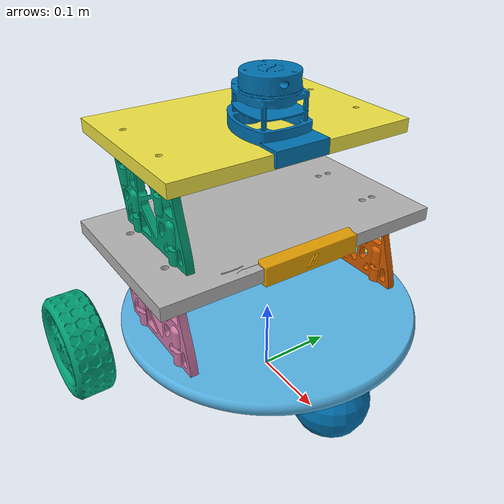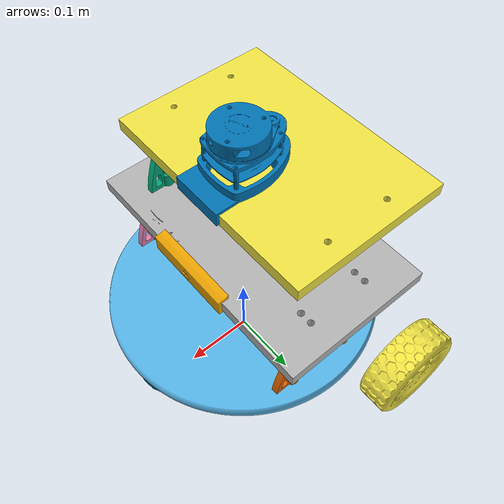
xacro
<?xml version="1.0"?>

<robot name="six_bot" xmlns:xacro="http://www.ros.org/wiki/xacro">
  <!--xacro:include filename="$(find ghettobot)/urdf/ghettobot.gazebo"/-->
  <xacro:include filename="$(find iai_kinect2_description)/urdf/kinect2.urdf.xacro"/>

  <link name="robot_footprint"></link>

  <joint type="fixed" name="robot_footprint_joint">
    <origin xyz="0 0 0.094" rpy="0 0 0"/>
    <parent link="robot_footprint"/>
    <child link="chassis"/>
  </joint>

  <link name="chassis">
    <pose>0 0 0.094 0 0 0</pose>

    <inertial>
      <mass value="5.0"/>
      <origin xyz="0 0 0" rpy="0 0 0"/>
      <inertia
          ixx="0.1" ixy="0" ixz="0"
          iyy="0.1" iyz="0"
          izz="0.1"
      />
    </inertial>

    <collision name="collision">
      <origin xyz="0 0 0" rpy="0 0 0"/>
      <geometry>
        <mesh filename="package://ghettobot/meshes/dollybase.stl"/>
        <!--cylinder length="0.01835" radius="0.190"/-->
      </geometry>
    </collision>

    <visual name="chassis_visual">
      <origin xyz="0 0 0" rpy="0 0 0"/>
      <geometry>
        <mesh filename="package://ghettobot/meshes/dollybase.stl"/>
      </geometry>
    </visual>
  </link>

  <link name="right_wheel1">
    <collision name="right_wheel1_collision">
      <origin xyz="0 0 0" rpy="1.570796327 0 0"/>
      <geometry>
        <cylinder length="0.05714286" radius="0.06561899"/>
      </geometry>
    </collision>

    <inertial>
      <mass value="1.0"/>
      <origin xyz="0 0 0" rpy="0 0 0"/>
      <inertia
          ixx="0.1" ixy="0" ixz="0"
          iyy="0.1" iyz="0"
          izz="0.1" />
    </inertial>

    <visual name="right_wheel1_visual">
      <origin xyz="0 0 0" rpy="0 0 1.570796327"/>
      <geometry>
        <mesh filename="package://ghettobot/meshes/wheel.stl"/>
      </geometry>
    </visual>

  </link>

  <joint type="continuous" name="right_wheel1_hinge">
    <origin xyz="-0.10498 -0.22955 -0.025" rpy="0 0 0"/>
    <child link="right_wheel1"/>
    <parent link="chassis"/>
    <axis xyz="0 1 0" rpy="0 0 0"/>
    <limit effort="10000" velocity="1000"/>
    <dynamics damping="1.0" friction="1.0"/>

  </joint>

  <link name="left_wheel1">
    <inertial>
      <mass value="1.0"/>
      <origin xyz="0 0 0" rpy="0 0 0"/>
      <inertia
          ixx="0.1" ixy="0" ixz="0"
          iyy="0.1" iyz="0"
          izz="0.1" />
    </inertial>

    <collision name="left_wheel1_collision">
      <origin xyz="0 0 0" rpy="1.570796327 0 0"/>
      <geometry>
        <cylinder length="0.05714286" radius="0.06561899"/>
      </geometry>
    </collision>

    <visual name="left_wheel1_visual">
      <origin xyz="0 0 0" rpy="0 0 -1.570796327"/>
      <geometry>
        <mesh filename="package://ghettobot/meshes/wheel.stl"/>
      </geometry>
    </visual>

  </link>

  <joint type="continuous" name="left_wheel1_hinge">
    <origin xyz="-0.10498 0.22955 -0.025" rpy="0 0 0"/>
    <child link="left_wheel1"/>
    <parent link="chassis"/>
    <axis xyz="0 1 0" rpy="0 0 0"/>
    <limit effort="10000" velocity="1000"/>
    <dynamics damping="1.0" friction="1.0"/>

  </joint>

  <link name="caster">
    <collision name="caster_collision">
      <origin xyz="0 0 0" rpy="0 0 0"/>
      <geometry>
        <sphere radius="0.049"/>
      </geometry>
      <surface>
        <friction>
          <ode>
            <mu>0.00</mu>
            <mu2>0.00</mu2>
          </ode>
        </friction>
      </surface>
    </collision>

    <visual name="caster_visual">
      <origin xyz="0 0 0" rpy="0 0 0"/>
      <geometry>
        <sphere radius="0.049"/>
      </geometry>
    </visual>
  </link>

  <joint type="fixed" name="caster_joint">
    <origin xyz="0.13566 0 -0.049" rpy="0 0 0"/>
    <child link="caster"/>
    <parent link="chassis"/>
  </joint>

<link name="shelf_support_left_bottom">
    <collision name="shelf_support_left_bottom_collision">
      <origin xyz="0 0 0" rpy="0 0 0"/>
        <geometry>
	  <mesh filename="package://ghettobot/meshes/shelfsupport.stl"/>
          <!--box size="0.05 0.05 0.09"/-->
          <!-- box size="0.1 0.1 0.1"/-->
        </geometry>
    </collision>

    <inertial>
      <mass value="0.05"/>
      <origin xyz="0 0 0" rpy="0 0 0"/>
      <inertia
          ixx="1e-6" ixy="0" ixz="0"
          iyy="1e-6" iyz="0"
          izz="1e-6" />
    </inertial>

    <visual name="shelf_support_left_bottom_visual">
      <origin xyz="0 0 0" rpy="0 0 0"/>
      <geometry>
        <mesh filename="package://ghettobot/meshes/shelfsupport.stl"/>
      </geometry>
    </visual>
  </link>

  <joint type="fixed" name="shelf_support_left_bottom_joint">
    <origin xyz="0 0.15336 0.01835" rpy="0 0 3.141592654"/>
    <child link="shelf_support_left_bottom"/>
    <parent link="chassis"/>
  </joint>

<link name="shelf_support_right_bottom">
    <collision name="shelf_support_right_bottom_collision">
      <origin xyz="0 0 0" rpy="0 0 0"/>
        <geometry>
	  <mesh filename="package://ghettobot/meshes/shelfsupport.stl"/>
          <!--box size="0.05 0.05 0.09"/-->
          <!-- box size="0.1 0.1 0.1"/-->
        </geometry>
    </collision>

    <inertial>
      <mass value="0.05"/>
      <origin xyz="0 0 0" rpy="0 0 0"/>
      <inertia
          ixx="1e-6" ixy="0" ixz="0"
          iyy="1e-6" iyz="0"
          izz="1e-6" />
    </inertial>

    <visual name="shelf_support_right_bottom_visual">
      <origin xyz="0 0 0" rpy="0 0 0"/>
      <geometry>
        <mesh filename="package://ghettobot/meshes/shelfsupport.stl"/>
      </geometry>
    </visual>
  </link>

  <joint type="fixed" name="shelf_support_right_bottom_joint">
    <origin xyz="0 -0.15336 0.01835" rpy="0 0 3.141592654"/>
    <child link="shelf_support_right_bottom"/>
    <parent link="chassis"/>
  </joint>

<link name="shelf1">
    <collision name="shelf1_collision">
      <origin xyz="0 0 0" rpy="0 0 0"/>
        <geometry>
	  <mesh filename="package://ghettobot/meshes/shelf1.stl"/>
          <!--box size="0.05 0.05 0.09"/-->
          <!-- box size="0.1 0.1 0.1"/-->
        </geometry>
    </collision>

    <inertial>
      <mass value="0.05"/>
      <origin xyz="0 0 0" rpy="0 0 0"/>
      <inertia
          ixx="1e-6" ixy="0" ixz="0"
          iyy="1e-6" iyz="0"
          izz="1e-6" />
    </inertial>

    <visual name="shelf1_visual">
      <origin xyz="0 0 0" rpy="0 0 0"/>
      <geometry>
        <mesh filename="package://ghettobot/meshes/shelf1.stl"/>
      </geometry>
    </visual>
  </link>

  <joint type="fixed" name="shelf1_joint">
    <origin xyz="0.02354 -0.152316 0.1" rpy="0 0 0"/>
    <child link="shelf1"/>
    <parent link="shelf_support_right_bottom"/>
  </joint>

<link name="kinect_spacer_centre">
    <collision name="kinect_spacer_centre_collision">
      <origin xyz="0 0 0" rpy="0 0 0"/>
        <geometry>
	  <mesh filename="package://ghettobot/meshes/shelf1.stl"/>
          <!--box size="0.05 0.05 0.09"/-->
          <!-- box size="0.1 0.1 0.1"/-->
        </geometry>
    </collision>

    <inertial>
      <mass value="0.05"/>
      <origin xyz="0 0 0" rpy="0 0 0"/>
      <inertia
          ixx="1e-6" ixy="0" ixz="0"
          iyy="1e-6" iyz="0"
          izz="1e-6" />
    </inertial>

    <visual name="kinect_spacer_centre_visual">
      <origin xyz="0 0 0" rpy="0 0 0"/>
      <geometry>
        <mesh filename="package://ghettobot/meshes/kinect_spacer_centre.stl"/>
      </geometry>
    </visual>
  </link>

  <joint type="fixed" name="kinect_spacer_centre_joint">
    <origin xyz="-0.108 0 0" rpy="0 0 0"/>
    <child link="kinect_spacer_centre"/>
    <parent link="shelf1"/>
  </joint>

        <kinect2_xacro parent="shelf1" prefix="shelf1">
                <!-- From CAD -->
		<!--origin xyz="-0.02 0.10 0.02" rpy="-1.570795 0 1.570795" /-->
                <!-- From Halcon calibration on 20160902 -->
		<origin xyz="-0.0825  0.09494 0.059" rpy="0 -0.244346 3.14159265359"/> <!--origin xyz="-0.0815  0.09494 0.059" rpy="0 -0.116937 3.14159265359"/-->
        </kinect2_xacro>

<link name="shelf_support_right_upper">
    <collision name="shelf_support_right_upper_collision">
      <origin xyz="0 0 0" rpy="0 0 0"/>
        <geometry>
	  <mesh filename="package://ghettobot/meshes/shelfsupport.stl"/>
          <!--box size="0.05 0.05 0.09"/-->
          <!-- box size="0.1 0.1 0.1"/-->
        </geometry>
    </collision>

    <inertial>
      <mass value="0.05"/>
      <origin xyz="0 0 0" rpy="0 0 0"/>
      <inertia
          ixx="1e-6" ixy="0" ixz="0"
          iyy="1e-6" iyz="0"
          izz="1e-6" />
    </inertial>

    <visual name="shelf_support_right_upper_visual">
      <origin xyz="0 0 0" rpy="0 0 0"/>
      <geometry>
        <mesh filename="package://ghettobot/meshes/shelfsupport.stl"/>
      </geometry>
    </visual>
  </link>

  <joint type="fixed" name="shelf_support_right_upper_joint">
    <origin xyz="0.002 0.136 0.0174" rpy="0 0 0"/>
    <child link="shelf_support_right_upper"/>
    <parent link="shelf1"/>
  </joint>

<link name="shelf2">
    <collision name="shelf2_collision">
      <origin xyz="0 0 0" rpy="0 0 0"/>
        <geometry>
	  <mesh filename="package://ghettobot/meshes/shelf2.stl"/>
          <!--box size="0.05 0.05 0.09"/-->
          <!-- box size="0.1 0.1 0.1"/-->
        </geometry>
    </collision>

    <inertial>
      <mass value="0.05"/>
      <origin xyz="0 0 0" rpy="0 0 0"/>
      <inertia
          ixx="1e-6" ixy="0" ixz="0"
          iyy="1e-6" iyz="0"
          izz="1e-6" />
    </inertial>

    <visual name="shelf2_visual">
      <origin xyz="0 0 0" rpy="0 0 0"/>
      <geometry>
        <mesh filename="package://ghettobot/meshes/shelf2.stl"/>
      </geometry>
    </visual>
  </link>

  <joint type="fixed" name="shelf2_joint">
    <origin xyz="0.02554 -0.136 0.1" rpy="0 0 0"/>
    <child link="shelf2"/>
    <parent link="shelf_support_right_upper"/>
  </joint>

<link name="lidar">
    <collision name="lidar_collision">
      <origin xyz="0 0 0" rpy="0 0 0"/>
        <geometry>
          <box size="0.1 0.1 0.1"/>
          <!-- box size="0.1 0.1 0.1"/-->
        </geometry>
    </collision>

    <inertial>
      <mass value="0.1"/>
      <origin xyz="0 0 0" rpy="0 0 0"/>
      <inertia
          ixx="1e-6" ixy="0" ixz="0"
          iyy="1e-6" iyz="0"
          izz="1e-6" />
    </inertial>

    <visual name="lidar_visual">
      <origin xyz="0 0 0" rpy="0 0 0"/>
      <geometry>
        <mesh filename="package://ghettobot/meshes/lidar.stl"/>
      </geometry>
    </visual>

  </link>

  <joint type="fixed" name="lidar_joint">
  <origin xyz="-0.05123366 0 0.0789" rpy="0 0 0"/>
    <!--origin xyz="-0.05123366 0 0.09975" rpy="0 0 3.141592654"/-->
    <child link="lidar"/>
    <parent link="shelf2"/>
  </joint>

</robot>

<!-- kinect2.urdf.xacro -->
<!-- This is a hand-made URDF XACRO file for the Microsoft Kinect-2 sensor (Xbox ONE) -->
<!-- Copyright Universitaet Bremen - Instititute for Artificial Intelligence. Author: Alexis Maldonado -->
<!-- License: GPLv3+ -->

<robot xmlns:xacro="http://www.ros.org/wiki/xacro" name="kinect2">

  <xacro:macro name="kinect2_xacro" params="prefix parent *origin">

    <material name="Kinect2Grey">
      <color rgba="0.15 0.15 0.15 1.0"/>
    </material>

    <!-- Joint connecting the parent to our frame_in -->
    <joint name="${prefix}_kinect2_in_joint" type="fixed">
      <xacro:insert_block name="origin"/>
      <parent link="${parent}"/>
      <child link="${prefix}_kinect2_rgb_optical_frame"/>
    </joint>

    <link name="${prefix}_kinect2_rgb_optical_frame">
      <visual>
        <origin rpy="0 0 0" xyz="0 0 0"/>
        <geometry>
          <!-- these meshes were exported in mm, so scale back to m -->
          <mesh filename="package://iai_kinect2_description/meshes/kinect2_origin_on_rgb_optical_frame.stl" scale="0.001 0.001 0.001"/>
        </geometry>
        <material name="Kinect2Grey"/>
      </visual>

      <collision>
        <origin xyz="0 0 0" rpy="0 0 0" />
        <geometry>
          <mesh
            filename="package://iai_kinect2_description/meshes/kinect2_origin_on_rgb_optical_frame.stl" scale="0.001 0.001 0.001"/>
        </geometry>
      </collision>
    </link>

  </xacro:macro>
</robot>
